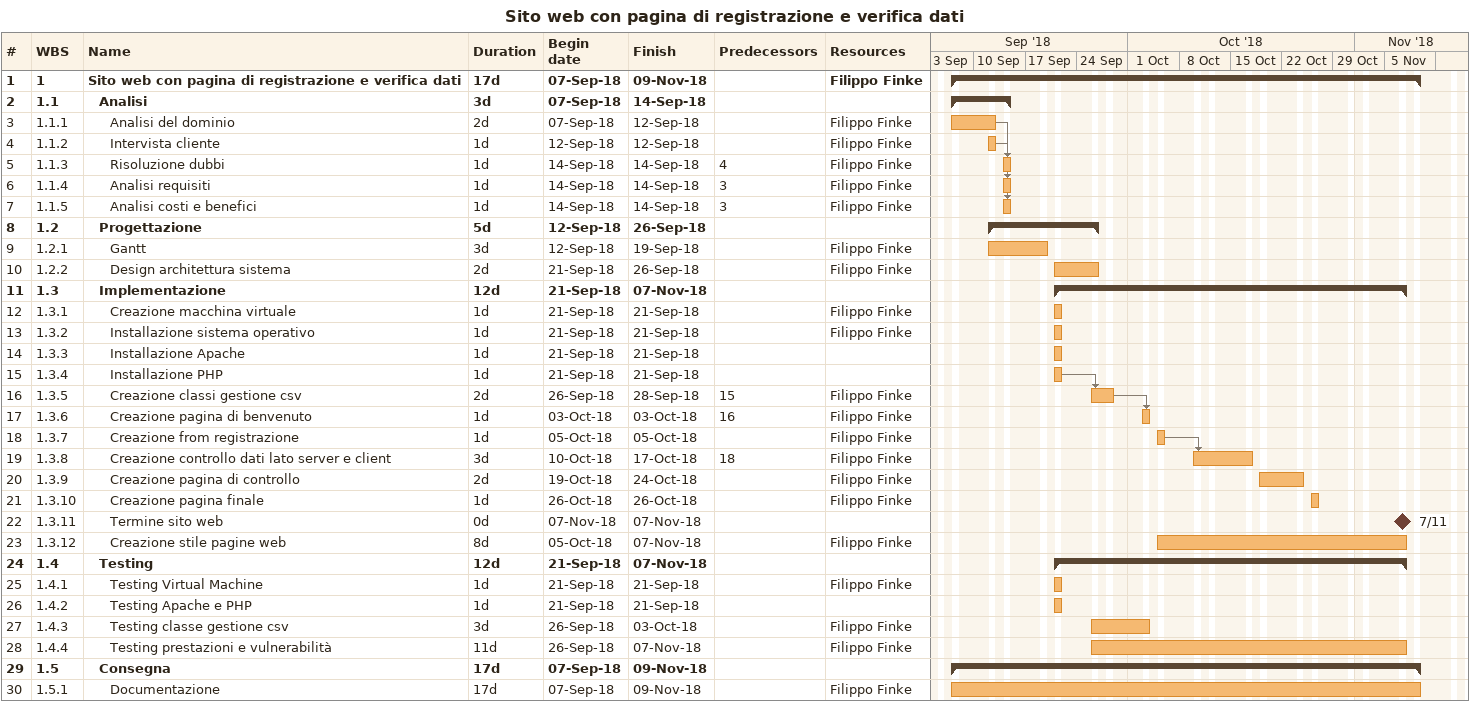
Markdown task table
Sito web con pagina di registrazione e verifica dati

| ID | WBS | Task | Duration | Start | Finish | Predecessors | Resources |
|---|---|---|---|---|---|---|---|
| 1 | 1 | **Sito web con pagina di registrazione e verifica dati** | 17d | 2018-09-07 | 2018-11-09 |  | Filippo Finke |
| 2 | 1.1 | **Analisi** | 3d | 2018-09-07 | 2018-09-14 |  |  |
| 3 | 1.1.1 | Analisi del dominio | 2d | 2018-09-07 | 2018-09-12 |  | Filippo Finke |
| 4 | 1.1.2 | Intervista cliente | 1d | 2018-09-12 | 2018-09-12 |  | Filippo Finke |
| 5 | 1.1.3 | Risoluzione dubbi | 1d | 2018-09-14 | 2018-09-14 | 4 | Filippo Finke |
| 6 | 1.1.4 | Analisi requisiti | 1d | 2018-09-14 | 2018-09-14 | 3 | Filippo Finke |
| 7 | 1.1.5 | Analisi costi e benefici | 1d | 2018-09-14 | 2018-09-14 | 3 | Filippo Finke |
| 8 | 1.2 | **Progettazione** | 5d | 2018-09-12 | 2018-09-26 |  |  |
| 9 | 1.2.1 | Gantt | 3d | 2018-09-12 | 2018-09-19 |  | Filippo Finke |
| 10 | 1.2.2 | Design architettura sistema | 2d | 2018-09-21 | 2018-09-26 |  | Filippo Finke |
| 11 | 1.3 | **Implementazione** | 12d | 2018-09-21 | 2018-11-07 |  |  |
| 12 | 1.3.1 | Creazione macchina virtuale | 1d | 2018-09-21 | 2018-09-21 |  | Filippo Finke |
| 13 | 1.3.2 | Installazione sistema operativo | 1d | 2018-09-21 | 2018-09-21 |  | Filippo Finke |
| 14 | 1.3.3 | Installazione Apache | 1d | 2018-09-21 | 2018-09-21 |  |  |
| 15 | 1.3.4 | Installazione PHP | 1d | 2018-09-21 | 2018-09-21 |  |  |
| 16 | 1.3.5 | Creazione classi gestione csv | 2d | 2018-09-26 | 2018-09-28 | 15 | Filippo Finke |
| 17 | 1.3.6 | Creazione pagina di benvenuto | 1d | 2018-10-03 | 2018-10-03 | 16 | Filippo Finke |
| 18 | 1.3.7 | Creazione from registrazione | 1d | 2018-10-05 | 2018-10-05 |  | Filippo Finke |
| 19 | 1.3.8 | Creazione controllo dati lato server e client | 3d | 2018-10-10 | 2018-10-17 | 18 | Filippo Finke |
| 20 | 1.3.9 | Creazione pagina di controllo | 2d | 2018-10-19 | 2018-10-24 |  | Filippo Finke |
| 21 | 1.3.10 | Creazione pagina finale | 1d | 2018-10-26 | 2018-10-26 |  | Filippo Finke |
| 22 | 1.3.11 | Termine sito web | 0d | 2018-11-07 | 2018-11-07 |  |  |
| 23 | 1.3.12 | Creazione stile pagine web | 8d | 2018-10-05 | 2018-11-07 |  | Filippo Finke |
| 24 | 1.4 | **Testing** | 12d | 2018-09-21 | 2018-11-07 |  |  |
| 25 | 1.4.1 | Testing Virtual Machine | 1d | 2018-09-21 | 2018-09-21 |  | Filippo Finke |
| 26 | 1.4.2 | Testing Apache e PHP | 1d | 2018-09-21 | 2018-09-21 |  |  |
| 27 | 1.4.3 | Testing classe gestione csv | 3d | 2018-09-26 | 2018-10-03 |  | Filippo Finke |
| 28 | 1.4.4 | Testing prestazioni e vulnerabilità | 11d | 2018-09-26 | 2018-11-07 |  | Filippo Finke |
| 29 | 1.5 | **Consegna** | 17d | 2018-09-07 | 2018-11-09 |  |  |
| 30 | 1.5.1 | Documentazione | 17d | 2018-09-07 | 2018-11-09 |  | Filippo Finke |
